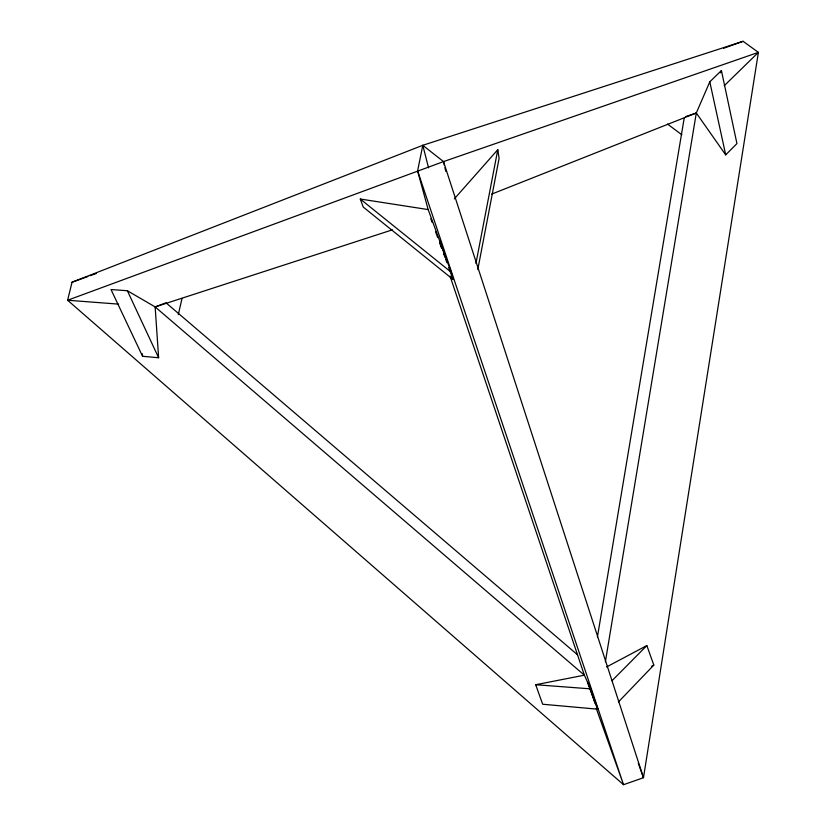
<?xml version="1.0" encoding="UTF-8"?>
<svg xmlns="http://www.w3.org/2000/svg" width="826" height="826" viewBox="0 0 826 826"><rect width="100%" height="100%" fill="white"/><g stroke="black" fill="none" stroke-linecap="round" stroke-linejoin="round"><path stroke-width="1.24" d="M605.375 661.802L696.308 112.997L709.802 81.815L721.418 70.551L736.937 143.59L725.703 154.865L696.308 112.997L685.57 116.621M597.425 636.949L684.165 118.294M477.8 269.503L499.11 158.324L497.789 149.692L454.3 198.901M475.952 263.391L497.789 149.692M428.157 209.577L360.281 199.025L363.244 207.058L453.123 279.508L451.213 272.229L428.157 209.577L417.615 170.889L422.798 145.304L743.09 41.3L758.392 52.379L643.475 777.71L623.537 784.7L67.608 300.241L72.048 282.213L422.798 145.304L443.521 161.597L643.475 777.71L638.271 763.152M178.302 314.592L182.04 298.392M720.437 72.812L721.418 70.551M618.395 701.976L653.81 665.095L646.851 645.571L606.542 666.974M612.014 680.727L646.851 645.571M724.309 85.656L758.392 52.379L443.521 161.597L67.608 300.241L118.624 304.133M651.6 666.293L653.81 665.095M491.604 194.141L696.308 112.997M392.412 229.834L155.154 306.921L158.623 357.751L142.568 356.285L111.014 289.544L127.359 290.731L155.154 306.921L165.995 302.791L577.622 654.884M72.048 282.213L87.824 276.545M90.251 275.678L96.312 273.499M723.669 48.269L743.09 41.3M535.682 684.733L584.374 675.183L590.6 688.853L597.869 709.204L542.672 704.237L535.682 684.733L590.6 688.853M667.501 124.045L681.832 134.772M360.281 199.025L451.213 272.229M155.154 306.921L584.374 675.183L450.036 276.101M127.359 290.731L158.623 357.751M595.081 703.009L597.869 709.204M430.759 218.694L432.06 222.235M435.519 231.662L437.687 237.558M439.855 243.453L441.156 246.984M443.758 254.057L445.059 257.598M445.627 259.127L446.949 262.73M448.714 267.521L453.123 279.508M588.37 683.969L595.577 704.113M587.441 681.925L594.617 701.976M596.217 708.305L623.537 784.7L417.615 170.889M439.618 240.738L441.662 248.347M443.056 250.082L444.202 254.377M422.798 145.304L428.539 167.792M443.521 161.597L444.367 165.272M444.946 167.719L445.792 171.395M709.802 81.815L725.703 154.865M142.392 353.765L142.568 356.285"/></g></svg>
